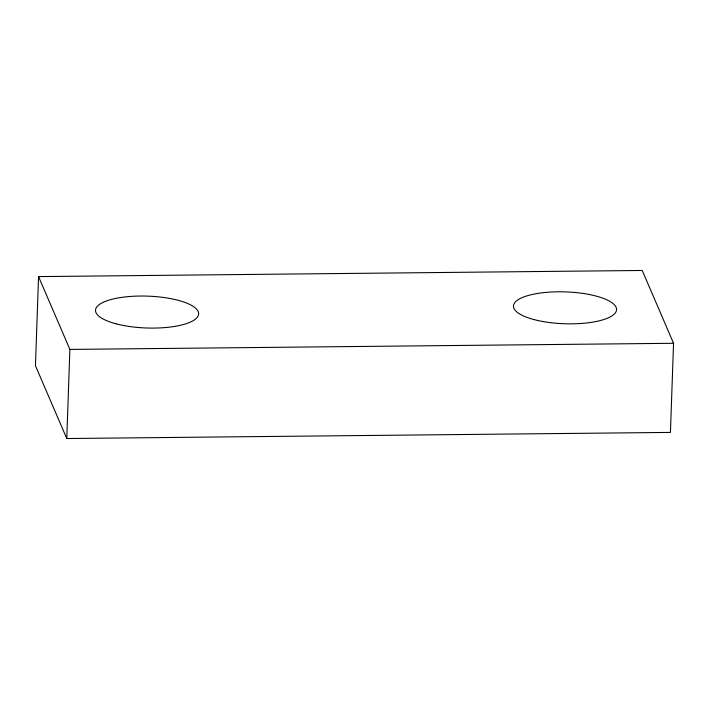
<?xml version="1.0" encoding="UTF-8"?>
<svg xmlns="http://www.w3.org/2000/svg" width="709" height="709" viewBox="0 0 709 709"><rect width="100%" height="100%" fill="white"/><g stroke="black" fill="none" stroke-linecap="round" stroke-linejoin="round"><path stroke-width="1.06" d="M38.561 276.59L35.45 365.711L66.77 438.534L670.439 432.41L673.55 343.289L642.23 270.466L38.561 276.59L69.881 349.413L66.77 438.534M69.881 349.413L673.55 343.289M115.842 323.756A51.571 15.935 2 0 0 198.219 315.709A51.571 15.935 2 0 0 127.221 296.716A51.571 15.935 2 0 0 115.842 323.756M533.771 319.511A51.571 15.935 2 0 0 616.139 311.464A51.571 15.935 2 0 0 545.141 292.48A51.571 15.935 2 0 0 533.771 319.511"/></g></svg>
